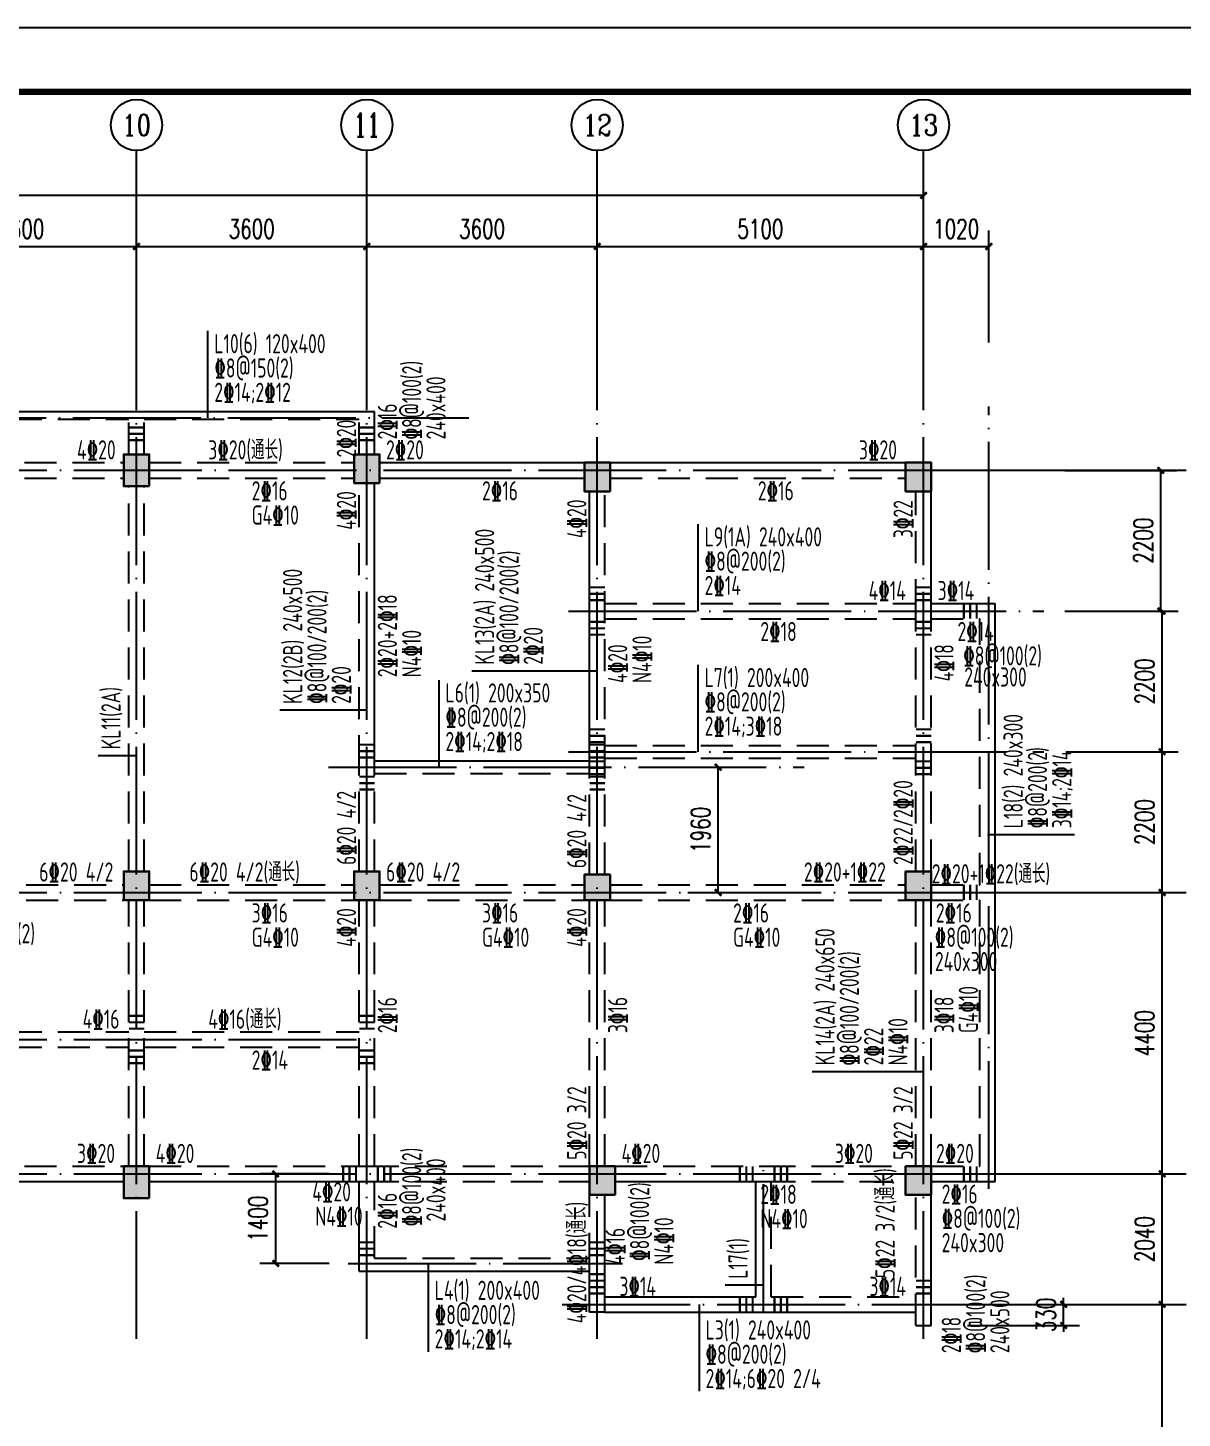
# Model space of a CAD drawing. Extents: x 1051052 to 1482120, y -981644 to -673261.
# Drawn here: x 1259304 to 1277345, y -961383 to -939644 of the extents above; entities that cross this region are included whole.
import ezdxf
from ezdxf.enums import TextEntityAlignment as Align

# ---------------------------------------------------------------- set-up
doc = ezdxf.new("R2010")
doc.units = 0
doc.header["$LTSCALE"] = 1000
doc.header["$MEASUREMENT"] = 0
doc.linetypes.add('DOTE', pattern=[2.42, 2, -0.2, 0.02, -0.2])
doc.linetypes.add('线型3', pattern=[750, 500, -250])
for name, color, linetype in [('AXIS', 3, 'Continuous'), ('AXIS_TEXT', 7, 'Continuous'), ('DOTE', 1, 'DOTE'), ('PUB_DIM', 3, 'Continuous'), ('TK', 142, 'Continuous'), ('填充', 8, 'Continuous')]:
    doc.layers.add(name, color=color, linetype=linetype)
for name, color, linetype, lineweight in [('BEAM', 4, 'Continuous', 25), ('BEAM-DASH', 4, '线型3', 25), ('BEAM-JZ-H', 2, 'Continuous', 25), ('BEAM-JZ-NUM-H', 6, 'Continuous', 25), ('BEAM-JZ-NUM-V', 6, 'Continuous', 25), ('BEAM-JZ-V', 2, 'Continuous', 25), ('BEAM-REINGJ', 1, 'Continuous', 50), ('BEAM-YW-H', 7, 'Continuous', 25), ('BEAM-YW-V', 7, 'Continuous', 25), ('COLU', 2, 'Continuous', 30)]:
    doc.layers.add(name, color=color, linetype=linetype, lineweight=lineweight)
doc.layers.add('COLU-HATCH', color=7, linetype='Continuous', lineweight=25, true_color=0x5b5b5b)
doc.styles.add('_TCH_AXIS', font='COMPLEX', dxfattribs={"bigfont": 'GBCBIG'})
doc.styles.add('_TCH_DIM_T3', font='SIMPLEX', dxfattribs={"width": 0.705882, "bigfont": 'GBCBIG'})
doc.styles.add('COMPLEX', font='COMPLEX')
doc.styles.add('TSSD_Dimension', font='Tssdeng.shx', dxfattribs={"width": 0.7, "bigfont": 'Hztxt.shx'})
doc.dimstyles.new('_TCH_ARCH&&100', dxfattribs={"dimtxt": 297.5, "dimasz": 100, "dimexe": 250, "dimexo": 300, "dimgap": 126.25, "dimtad": 1, "dimdec": 0, "dimzin": 0, "dimdsep": 46, "dimtxsty": '_TCH_DIM_T3', "dimblk": 'ARCHTICK', "dimcen": 0.09, "dimclrt": 7, "dimazin": 2, "dimtfac": 1, "dimtdec": 0, "dimtix": 1, "dimtmove": 2, "dimatfit": 3, "dimfxl": 0, "dimtolj": 1, "dimtzin": 0, "dimarcsym": 0})

# ---------------------------------------------------------------- blocks, each defined once
blk = doc.blocks.new('_ArchTick')
at = {"color": 0, "linetype": 'ByBlock', "const_width": 0.4}
blk.add_lwpolyline([(-0.5, -0.5), (0.5, 0.5)], dxfattribs=at)
blk = doc.blocks.new('*D788')
at = {"layer": 'AXIS', "color": 0, "lineweight": -2, "transparency": 16777216}
for p, q in [((1275532, -959603), (1277282, -959603)), ((1277032, -964763), (1277032, -959603)), ((1275532, -964763), (1277282, -964763))]:
    blk.add_line(p, q, dxfattribs=at)
at = {"layer": 'Defpoints', "color": 0, "transparency": 16777216}
for p in [(1274532, -959603), (1277032, -959603), (1274532, -964763)]:
    blk.add_point(p, dxfattribs=at)
at = {"layer": 'AXIS', "color": 0, "lineweight": -2, "transparency": 16777216, "xscale": 100, "yscale": 100, "zscale": 100}
for p, rotation in [((1277032, -959603), 90), ((1277032, -964763), 270)]:
    blk.add_blockref('_ArchTick', p, dxfattribs=dict(at, rotation=rotation))
at = {"layer": 'AXIS', "color": 7, "transparency": 16777216, "insert": (1276757, -962183), "char_height": 297.5, "attachment_point": 5, "rotation": 90, "style": '_TCH_DIM_T3'}
blk.add_mtext('\\A1;5160', dxfattribs=at)
blk = doc.blocks.new('*D789')
at = {"layer": 'AXIS', "color": 0, "lineweight": -2, "transparency": 16777216}
for p, q in [((1275532, -957563), (1277282, -957563)), ((1277032, -959603), (1277032, -957563)), ((1275532, -959603), (1277282, -959603))]:
    blk.add_line(p, q, dxfattribs=at)
at = {"layer": 'Defpoints', "color": 0, "transparency": 16777216}
for p in [(1274532, -957563), (1277032, -957563), (1274532, -959603)]:
    blk.add_point(p, dxfattribs=at)
at = {"layer": 'AXIS', "color": 0, "lineweight": -2, "transparency": 16777216, "xscale": 100, "yscale": 100, "zscale": 100}
for p, rotation in [((1277032, -957563), 90), ((1277032, -959603), 270)]:
    blk.add_blockref('_ArchTick', p, dxfattribs=dict(at, rotation=rotation))
at = {"layer": 'AXIS', "color": 7, "transparency": 16777216, "insert": (1276757, -958583), "char_height": 297.5, "attachment_point": 5, "rotation": 90, "style": '_TCH_DIM_T3'}
blk.add_mtext('\\A1;2040', dxfattribs=at)
blk = doc.blocks.new('*D790')
at = {"layer": 'AXIS', "color": 0, "lineweight": -2, "transparency": 16777216}
for p, q in [((1275532, -953163), (1277282, -953163)), ((1277032, -957563), (1277032, -953163)), ((1275532, -957563), (1277282, -957563))]:
    blk.add_line(p, q, dxfattribs=at)
at = {"layer": 'Defpoints', "color": 0, "transparency": 16777216}
for p in [(1274532, -953163), (1277032, -953163), (1274532, -957563)]:
    blk.add_point(p, dxfattribs=at)
at = {"layer": 'AXIS', "color": 0, "lineweight": -2, "transparency": 16777216, "xscale": 100, "yscale": 100, "zscale": 100}
for p, rotation in [((1277032, -953163), 90), ((1277032, -957563), 270)]:
    blk.add_blockref('_ArchTick', p, dxfattribs=dict(at, rotation=rotation))
at = {"layer": 'AXIS', "color": 7, "transparency": 16777216, "insert": (1276757, -955363), "char_height": 297.5, "attachment_point": 5, "rotation": 90, "style": '_TCH_DIM_T3'}
blk.add_mtext('\\A1;4400', dxfattribs=at)
blk = doc.blocks.new('*D803')
at = {"layer": 'AXIS', "color": 0, "lineweight": -2, "transparency": 16777216}
for p, q in [((1257403, -944563), (1257403, -942813)), ((1261003, -944563), (1261003, -942813)), ((1257403, -943063), (1261003, -943063))]:
    blk.add_line(p, q, dxfattribs=at)
at = {"layer": 'Defpoints', "color": 0, "transparency": 16777216}
for p in [(1261003, -943063), (1257403, -945563), (1261003, -945563)]:
    blk.add_point(p, dxfattribs=at)
at = {"layer": 'AXIS', "color": 0, "lineweight": -2, "transparency": 16777216, "xscale": 100, "yscale": 100, "zscale": 100, "rotation": 180}
blk.add_blockref('_ArchTick', (1257403, -943063), dxfattribs=at)
at = {"layer": 'AXIS', "color": 0, "lineweight": -2, "transparency": 16777216, "xscale": 100, "yscale": 100, "zscale": 100}
blk.add_blockref('_ArchTick', (1261003, -943063), dxfattribs=at)
at = {"layer": 'AXIS', "color": 7, "transparency": 16777216, "insert": (1259203, -942788), "char_height": 297.5, "attachment_point": 5, "style": '_TCH_DIM_T3'}
blk.add_mtext('\\A1;3600', dxfattribs=at)
blk = doc.blocks.new('*D804')
at = {"layer": 'AXIS', "color": 0, "lineweight": -2, "transparency": 16777216}
for p, q in [((1261003, -944563), (1261003, -942813)), ((1264603, -944563), (1264603, -942813)), ((1261003, -943063), (1264603, -943063))]:
    blk.add_line(p, q, dxfattribs=at)
at = {"layer": 'Defpoints', "color": 0, "transparency": 16777216}
for p in [(1264603, -943063), (1261003, -945563), (1264603, -945563)]:
    blk.add_point(p, dxfattribs=at)
at = {"layer": 'AXIS', "color": 0, "lineweight": -2, "transparency": 16777216, "xscale": 100, "yscale": 100, "zscale": 100, "rotation": 180}
blk.add_blockref('_ArchTick', (1261003, -943063), dxfattribs=at)
at = {"layer": 'AXIS', "color": 0, "lineweight": -2, "transparency": 16777216, "xscale": 100, "yscale": 100, "zscale": 100}
blk.add_blockref('_ArchTick', (1264603, -943063), dxfattribs=at)
at = {"layer": 'AXIS', "color": 7, "transparency": 16777216, "insert": (1262803, -942788), "char_height": 297.5, "attachment_point": 5, "style": '_TCH_DIM_T3'}
blk.add_mtext('\\A1;3600', dxfattribs=at)
blk = doc.blocks.new('*D805')
at = {"layer": 'AXIS', "color": 0, "lineweight": -2, "transparency": 16777216}
for p, q in [((1264603, -944563), (1264603, -942813)), ((1268203, -944563), (1268203, -942813)), ((1264603, -943063), (1268203, -943063))]:
    blk.add_line(p, q, dxfattribs=at)
at = {"layer": 'Defpoints', "color": 0, "transparency": 16777216}
for p in [(1268203, -943063), (1264603, -945563), (1268203, -945563)]:
    blk.add_point(p, dxfattribs=at)
at = {"layer": 'AXIS', "color": 0, "lineweight": -2, "transparency": 16777216, "xscale": 100, "yscale": 100, "zscale": 100, "rotation": 180}
blk.add_blockref('_ArchTick', (1264603, -943063), dxfattribs=at)
at = {"layer": 'AXIS', "color": 0, "lineweight": -2, "transparency": 16777216, "xscale": 100, "yscale": 100, "zscale": 100}
blk.add_blockref('_ArchTick', (1268203, -943063), dxfattribs=at)
at = {"layer": 'AXIS', "color": 7, "transparency": 16777216, "insert": (1266403, -942788), "char_height": 297.5, "attachment_point": 5, "style": '_TCH_DIM_T3'}
blk.add_mtext('\\A1;3600', dxfattribs=at)
blk = doc.blocks.new('*D806')
at = {"layer": 'AXIS', "color": 0, "lineweight": -2, "transparency": 16777216}
for p, q in [((1268203, -944563), (1268203, -942813)), ((1273303, -944563), (1273303, -942813)), ((1268203, -943063), (1273303, -943063))]:
    blk.add_line(p, q, dxfattribs=at)
at = {"layer": 'Defpoints', "color": 0, "transparency": 16777216}
for p in [(1273303, -943063), (1268203, -945563), (1273303, -945563)]:
    blk.add_point(p, dxfattribs=at)
at = {"layer": 'AXIS', "color": 0, "lineweight": -2, "transparency": 16777216, "xscale": 100, "yscale": 100, "zscale": 100, "rotation": 180}
blk.add_blockref('_ArchTick', (1268203, -943063), dxfattribs=at)
at = {"layer": 'AXIS', "color": 0, "lineweight": -2, "transparency": 16777216, "xscale": 100, "yscale": 100, "zscale": 100}
blk.add_blockref('_ArchTick', (1273303, -943063), dxfattribs=at)
at = {"layer": 'AXIS', "color": 7, "transparency": 16777216, "insert": (1270753, -942788), "char_height": 297.5, "attachment_point": 5, "style": '_TCH_DIM_T3'}
blk.add_mtext('\\A1;5100', dxfattribs=at)
blk = doc.blocks.new('*D807')
at = {"layer": 'AXIS', "color": 0, "lineweight": -2, "transparency": 16777216}
for p, q in [((1234403, -943763), (1234403, -942013)), ((1273303, -943763), (1273303, -942013)), ((1234403, -942263), (1273303, -942263))]:
    blk.add_line(p, q, dxfattribs=at)
at = {"layer": 'Defpoints', "color": 0, "transparency": 16777216}
for p in [(1273303, -942263), (1234403, -945563), (1273303, -945563)]:
    blk.add_point(p, dxfattribs=at)
at = {"layer": 'AXIS', "color": 0, "lineweight": -2, "transparency": 16777216, "xscale": 100, "yscale": 100, "zscale": 100, "rotation": 180}
blk.add_blockref('_ArchTick', (1234403, -942263), dxfattribs=at)
at = {"layer": 'AXIS', "color": 0, "lineweight": -2, "transparency": 16777216, "xscale": 100, "yscale": 100, "zscale": 100}
blk.add_blockref('_ArchTick', (1273303, -942263), dxfattribs=at)
at = {"layer": 'AXIS', "color": 7, "transparency": 16777216, "insert": (1253853, -941988), "char_height": 297.5, "attachment_point": 5, "style": '_TCH_DIM_T3'}
blk.add_mtext('\\A1;38900', dxfattribs=at)
blk = doc.blocks.new('_AXISO')
blk.add_circle((0, 0), 0.5)
at = {"layer": 'AXIS_TEXT', "style": 'COMPLEX', "width": 1.041667}
blk.add_attdef('A', text='', height=0.56, dxfattribs=at).set_placement((-0.25, -0.28), (0.25, -0.28), align=Align.FIT)
blk = doc.blocks.new('*D818')
at = {"layer": 'AXIS', "color": 0, "lineweight": -2, "transparency": 16777216}
for p, q in [((1273303, -944563), (1273303, -942813)), ((1274323, -944563), (1274323, -942813)), ((1273303, -943063), (1274323, -943063))]:
    blk.add_line(p, q, dxfattribs=at)
at = {"layer": 'Defpoints', "color": 0, "transparency": 16777216}
for p in [(1274323, -943063), (1273303, -945563), (1274323, -945563)]:
    blk.add_point(p, dxfattribs=at)
at = {"layer": 'AXIS', "color": 0, "lineweight": -2, "transparency": 16777216, "xscale": 100, "yscale": 100, "zscale": 100, "rotation": 180}
blk.add_blockref('_ArchTick', (1273303, -943063), dxfattribs=at)
at = {"layer": 'AXIS', "color": 0, "lineweight": -2, "transparency": 16777216, "xscale": 100, "yscale": 100, "zscale": 100}
blk.add_blockref('_ArchTick', (1274323, -943063), dxfattribs=at)
at = {"layer": 'AXIS', "color": 7, "transparency": 16777216, "insert": (1273813, -942788), "char_height": 297.5, "attachment_point": 5, "style": '_TCH_DIM_T3'}
blk.add_mtext('\\A1;1020', dxfattribs=at)
blk = doc.blocks.new('*D821')
at = {"layer": 'AXIS', "color": 0, "lineweight": -2, "transparency": 16777216}
for p, q in [((1264012, -957563), (1262928, -957563)), ((1263178, -958963), (1263178, -957563)), ((1264012, -958963), (1262928, -958963))]:
    blk.add_line(p, q, dxfattribs=at)
at = {"layer": 'Defpoints', "color": 0, "transparency": 16777216}
for p in [(1263178, -957563), (1264312, -957563), (1264312, -958963)]:
    blk.add_point(p, dxfattribs=at)
at = {"layer": 'AXIS', "color": 0, "lineweight": -2, "transparency": 16777216, "xscale": 100, "yscale": 100, "zscale": 100}
for p, rotation in [((1263178, -957563), 90), ((1263178, -958963), 270)]:
    blk.add_blockref('_ArchTick', p, dxfattribs=dict(at, rotation=rotation))
at = {"layer": 'AXIS', "color": 7, "transparency": 16777216, "insert": (1262903, -958263), "char_height": 297.5, "attachment_point": 5, "rotation": 90, "style": '_TCH_DIM_T3'}
blk.add_mtext('\\A1;1400', dxfattribs=at)
blk = doc.blocks.new('*D823')
at = {"layer": 'AXIS', "color": 0, "lineweight": -2, "transparency": 16777216}
for p, q in [((1275532, -950963), (1277282, -950963)), ((1277032, -953163), (1277032, -950963)), ((1275532, -953163), (1277282, -953163))]:
    blk.add_line(p, q, dxfattribs=at)
at = {"layer": 'Defpoints', "color": 0, "transparency": 16777216}
for p in [(1275183, -950963), (1277032, -950963), (1274532, -953163)]:
    blk.add_point(p, dxfattribs=at)
at = {"layer": 'AXIS', "color": 0, "lineweight": -2, "transparency": 16777216, "xscale": 100, "yscale": 100, "zscale": 100}
for p, rotation in [((1277032, -950963), 90), ((1277032, -953163), 270)]:
    blk.add_blockref('_ArchTick', p, dxfattribs=dict(at, rotation=rotation))
at = {"layer": 'AXIS', "color": 7, "transparency": 16777216, "insert": (1276757, -952063), "char_height": 297.5, "attachment_point": 5, "rotation": 90, "style": '_TCH_DIM_T3'}
blk.add_mtext('\\A1;2200', dxfattribs=at)
blk = doc.blocks.new('*D824')
at = {"layer": 'AXIS', "color": 0, "lineweight": -2, "transparency": 16777216}
for p, q in [((1275532, -948763), (1277282, -948763)), ((1277032, -950963), (1277032, -948763)), ((1275532, -950963), (1277282, -950963))]:
    blk.add_line(p, q, dxfattribs=at)
at = {"layer": 'Defpoints', "color": 0, "transparency": 16777216}
for p in [(1275183, -948763), (1277032, -948763), (1275183, -950963)]:
    blk.add_point(p, dxfattribs=at)
at = {"layer": 'AXIS', "color": 0, "lineweight": -2, "transparency": 16777216, "xscale": 100, "yscale": 100, "zscale": 100}
for p, rotation in [((1277032, -948763), 90), ((1277032, -950963), 270)]:
    blk.add_blockref('_ArchTick', p, dxfattribs=dict(at, rotation=rotation))
at = {"layer": 'AXIS', "color": 7, "transparency": 16777216, "insert": (1276757, -949863), "char_height": 297.5, "attachment_point": 5, "rotation": 90, "style": '_TCH_DIM_T3'}
blk.add_mtext('\\A1;2200', dxfattribs=at)
blk = doc.blocks.new('*D825')
at = {"layer": 'AXIS', "color": 0, "lineweight": -2, "transparency": 16777216}
for p, q in [((1275511, -946563), (1277261, -946563)), ((1277011, -948763), (1277011, -946563)), ((1275511, -948763), (1277261, -948763))]:
    blk.add_line(p, q, dxfattribs=at)
at = {"layer": 'Defpoints', "color": 0, "transparency": 16777216}
for p in [(1275041, -946563), (1277011, -946563), (1275183, -948763)]:
    blk.add_point(p, dxfattribs=at)
at = {"layer": 'AXIS', "color": 0, "lineweight": -2, "transparency": 16777216, "xscale": 100, "yscale": 100, "zscale": 100}
for p, rotation in [((1277011, -946563), 90), ((1277011, -948763), 270)]:
    blk.add_blockref('_ArchTick', p, dxfattribs=dict(at, rotation=rotation))
at = {"layer": 'AXIS', "color": 7, "transparency": 16777216, "insert": (1276736, -947663), "char_height": 297.5, "attachment_point": 5, "rotation": 90, "style": '_TCH_DIM_T3'}
blk.add_mtext('\\A1;2200', dxfattribs=at)
blk = doc.blocks.new('A2K')
at = {"layer": 'TK'}
blk.add_lwpolyline([(0, 0), (59400, 0), (59400, 42000), (0, 42000)], close=True, dxfattribs=at)
at = {"layer": 'TK', "const_width": 100}
blk.add_lwpolyline([(2500, 1000), (58400, 1000), (58400, 41000), (2500, 41000)], close=True, dxfattribs=at)
blk = doc.blocks.new('*D1345')
at = {"layer": 'Defpoints', "color": 0, "transparency": 16777216}
for p in [(1273423, -959603), (1275492, -959603), (1273423, -959933)]:
    blk.add_point(p, dxfattribs=at)
at = {"layer": 'PUB_DIM', "color": 0, "lineweight": -2, "transparency": 16777216}
for p, q in [((1275492, -959603), (1275492, -959503)), ((1273992, -959603), (1275742, -959603)), ((1275492, -959933), (1275492, -959603)), ((1273992, -959933), (1275742, -959933)), ((1275492, -959933), (1275492, -960033))]:
    blk.add_line(p, q, dxfattribs=at)
at = {"layer": 'PUB_DIM', "color": 0, "lineweight": -2, "transparency": 16777216, "xscale": 100, "yscale": 100, "zscale": 100}
for p, rotation in [((1275492, -959603), 270), ((1275492, -959933), 90)]:
    blk.add_blockref('_ArchTick', p, dxfattribs=dict(at, rotation=rotation))
at = {"layer": 'PUB_DIM', "color": 7, "transparency": 16777216, "insert": (1275217, -959768), "char_height": 297.5, "attachment_point": 5, "rotation": 90, "style": '_TCH_DIM_T3'}
blk.add_mtext('\\A1;330', dxfattribs=at)
blk = doc.blocks.new('*D1361')
at = {"layer": 'Defpoints', "color": 0, "transparency": 16777216}
for p in [(1269320, -951203), (1270094, -951203), (1269320, -953163)]:
    blk.add_point(p, dxfattribs=at)
at = {"layer": 'PUB_DIM', "color": 0, "lineweight": -2, "transparency": 16777216}
for p, q in [((1269620, -951203), (1270344, -951203)), ((1270094, -953163), (1270094, -951203)), ((1269620, -953163), (1270344, -953163))]:
    blk.add_line(p, q, dxfattribs=at)
at = {"layer": 'PUB_DIM', "color": 0, "lineweight": -2, "transparency": 16777216, "xscale": 100, "yscale": 100, "zscale": 100}
for p, rotation in [((1270094, -951203), 90), ((1270094, -953163), 270)]:
    blk.add_blockref('_ArchTick', p, dxfattribs=dict(at, rotation=rotation))
at = {"layer": 'PUB_DIM', "color": 7, "transparency": 16777216, "insert": (1269819, -952183), "char_height": 297.5, "attachment_point": 5, "rotation": 90, "style": '_TCH_DIM_T3'}
blk.add_mtext('\\A1;1960', dxfattribs=at)

msp = doc.modelspace()

# ---------------------------------------------------------------- hatches: boundary and pattern name
at = {"layer": 'COLU-HATCH', "transparency": 33554687}
for points in [[(1261202.984, -946812.74), (1261202.984, -946312.74), (1260802.984, -946312.74), (1260802.984, -946812.74)], [(1264802.984, -946762.74), (1264802.984, -946312.74), (1264402.984, -946312.74), (1264402.984, -946762.74)], [(1268402.984, -946892.74), (1268402.984, -946442.74), (1268002.984, -946442.74), (1268002.984, -946892.74)], [(1273422.984, -946892.74), (1273422.984, -946442.74), (1273022.984, -946442.74), (1273022.984, -946892.74)], [(1261202.984, -953282.74), (1261202.984, -952832.74), (1260802.984, -952832.74), (1260802.984, -953282.74)], [(1264802.984, -953282.74), (1264802.984, -952832.74), (1264402.984, -952832.74), (1264402.984, -953282.74)], [(1268402.984, -953282.74), (1268402.984, -952882.74), (1268002.984, -952882.74), (1268002.984, -953282.74)], [(1273422.984, -953282.74), (1273422.984, -952832.74), (1273022.984, -952832.74), (1273022.984, -953282.74)], [(1261202.984, -957942.74), (1261202.984, -957442.74), (1260802.984, -957442.74), (1260802.984, -957942.74)], [(1268482.984, -957892.74), (1268482.984, -957442.74), (1268082.984, -957442.74), (1268082.984, -957892.74)], [(1273422.984, -957892.74), (1273422.984, -957442.74), (1273022.984, -957442.74), (1273022.984, -957892.74)]]:
    msp.add_hatch(color=256, dxfattribs=at).paths.add_polyline_path(points, flags=0)

# ---------------------------------------------------------------- linework, layer by layer
at = {"layer": 'AXIS'}
for p, q in [((1261002.984, -945562.74), (1261002.984, -941562.74)), ((1264602.984, -945562.74), (1264602.984, -941562.74)), ((1268202.984, -945562.74), (1268202.984, -941562.74)), ((1273302.984, -945562.74), (1273302.984, -941562.74)), ((1273915.396, -946562.74), (1277408.326, -946562.74)), ((1273915.396, -953162.74), (1277408.326, -953162.74)), ((1273915.396, -957562.74), (1277408.326, -957562.74)), ((1273915.396, -959602.74), (1277408.326, -959602.74))]:
    msp.add_line(p, q, dxfattribs=at)
at = {"layer": 'BEAM'}
for p, q in [((1257402.984, -945642.74), (1261002.984, -945642.74)), ((1261002.984, -945642.74), (1264722.984, -945642.74)), ((1264722.984, -946312.74), (1264722.984, -945642.74)), ((1264802.984, -946442.74), (1268002.984, -946442.74)), ((1268402.984, -946442.74), (1273022.984, -946442.74)), ((1264802.984, -946682.74), (1268002.984, -946682.74)), ((1264722.984, -951202.74), (1264722.984, -946762.74)), ((1268082.984, -951202.74), (1268082.984, -946892.74)), ((1273422.984, -948762.74), (1273422.984, -946892.74)), ((1273422.984, -948642.74), (1274422.984, -948642.74)), ((1274422.984, -953162.74), (1274422.984, -948642.74)), ((1264722.984, -951102.74), (1268082.984, -951102.74)), ((1274422.984, -957682.74), (1274422.984, -953162.74)), ((1254002.984, -957682.74), (1260802.984, -957682.74)), ((1261202.984, -957682.74), (1264602.984, -957682.74)), ((1264482.984, -959082.74), (1264482.984, -957682.74)), ((1268482.984, -957682.74), (1270802.984, -957682.74)), ((1270682.984, -959482.74), (1270682.984, -957682.74)), ((1273422.984, -957682.74), (1274422.984, -957682.74)), ((1268322.984, -958982.74), (1268322.984, -957892.74)), ((1273422.984, -959932.74), (1273422.984, -957892.74)), ((1264482.984, -959082.74), (1268082.984, -959082.74)), ((1268082.984, -959722.74), (1268082.984, -958982.74)), ((1268322.984, -959722.74), (1268322.984, -958982.74)), ((1268322.984, -959482.74), (1270682.984, -959482.74)), ((1268322.984, -959722.74), (1268082.984, -959722.74)), ((1268322.984, -959722.74), (1270802.984, -959722.74)), ((1270802.984, -959722.74), (1273182.984, -959722.74)), ((1273182.984, -959932.74), (1273422.984, -959932.74))]:
    msp.add_line(p, q, dxfattribs=at)
at = {"layer": 'BEAM-DASH', "ltscale": 0.001}
for p, q in [((1257522.984, -945762.74), (1260882.984, -945762.74)), ((1260882.984, -946312.74), (1260882.984, -945762.74)), ((1261122.984, -946312.74), (1261122.984, -945762.74)), ((1261122.984, -945762.74), (1264482.984, -945762.74)), ((1264482.984, -946312.74), (1264482.984, -945762.74)), ((1254002.984, -946442.74), (1260802.984, -946442.74)), ((1261202.984, -946442.74), (1264402.984, -946442.74)), ((1254002.984, -946682.74), (1260802.984, -946682.74)), ((1261202.984, -946682.74), (1264402.984, -946682.74)), ((1268402.984, -946682.74), (1273022.984, -946682.74)), ((1260882.984, -952832.74), (1260882.984, -946812.74)), ((1261122.984, -952832.74), (1261122.984, -946812.74)), ((1264482.984, -951202.74), (1264482.984, -946762.74)), ((1268322.984, -951202.74), (1268322.984, -946892.74)), ((1273182.984, -948762.74), (1273182.984, -946892.74)), ((1268322.984, -948642.74), (1273182.984, -948642.74)), ((1268322.984, -948882.74), (1273182.984, -948882.74)), ((1273182.984, -952832.74), (1273182.984, -948762.74)), ((1273422.984, -952832.74), (1273422.984, -948762.74)), ((1273422.984, -948882.74), (1274182.984, -948882.74)), ((1274182.984, -953042.74), (1274182.984, -948882.74)), ((1268322.984, -950862.74), (1273182.984, -950862.74)), ((1268322.984, -951062.74), (1273182.984, -951062.74)), ((1264482.984, -952832.74), (1264482.984, -951202.74)), ((1264722.984, -952832.74), (1264722.984, -951202.74)), ((1268082.984, -952882.74), (1268082.984, -951202.74)), ((1268322.984, -952882.74), (1268322.984, -951202.74)), ((1264722.984, -951302.74), (1268082.984, -951302.74)), ((1254027.984, -953042.74), (1260802.984, -953042.74)), ((1261202.984, -953042.74), (1264402.984, -953042.74)), ((1264802.984, -953042.74), (1268002.984, -953042.74)), ((1268402.984, -953042.74), (1273022.984, -953042.74)), ((1273422.984, -953042.74), (1274182.984, -953042.74)), ((1254027.984, -953282.74), (1260802.984, -953282.74)), ((1260882.984, -957442.74), (1260882.984, -953282.74)), ((1261122.984, -957442.74), (1261122.984, -953282.74)), ((1261202.984, -953282.74), (1264402.984, -953282.74)), ((1264482.984, -957442.74), (1264482.984, -953282.74)), ((1264722.984, -957442.74), (1264722.984, -953282.74)), ((1264802.984, -953282.74), (1268002.984, -953282.74)), ((1268082.984, -957442.74), (1268082.984, -953282.74)), ((1268322.984, -957442.74), (1268322.984, -953282.74)), ((1268402.984, -953282.74), (1273022.984, -953282.74)), ((1273182.984, -957442.74), (1273182.984, -953282.74)), ((1273422.984, -953282.74), (1274182.984, -953282.74)), ((1273422.984, -957442.74), (1273422.984, -953282.74)), ((1274182.984, -957442.74), (1274182.984, -953282.74)), ((1257522.984, -955342.74), (1260882.984, -955342.74)), ((1261122.984, -955342.74), (1264482.984, -955342.74)), ((1257522.984, -955582.74), (1260882.984, -955582.74)), ((1261122.984, -955582.74), (1264482.984, -955582.74)), ((1254002.984, -957442.74), (1260802.984, -957442.74)), ((1261202.984, -957442.74), (1264602.984, -957442.74)), ((1264602.984, -957442.74), (1268082.984, -957442.74)), ((1268482.984, -957442.74), (1270802.984, -957442.74)), ((1270802.984, -957442.74), (1273022.984, -957442.74)), ((1273422.984, -957442.74), (1274182.984, -957442.74)), ((1264602.984, -957682.74), (1268082.984, -957682.74)), ((1264722.984, -958882.74), (1264722.984, -957682.74)), ((1270802.984, -957682.74), (1273022.984, -957682.74)), ((1270922.984, -959482.74), (1270922.984, -957682.74)), ((1268082.984, -958982.74), (1268082.984, -957892.74)), ((1273182.984, -959932.74), (1273182.984, -957892.74)), ((1264722.984, -958882.74), (1268082.984, -958882.74)), ((1270922.984, -959482.74), (1273182.984, -959482.74))]:
    msp.add_line(p, q, dxfattribs=at)
at = {"layer": 'BEAM-JZ-H'}
for p, q in [((1262118.984, -945742.74), (1262118.984, -944382.74)), ((1269780.984, -948762.74), (1269780.984, -947402.74)), ((1269780.984, -950962.74), (1269780.984, -949602.74)), ((1265730.984, -951202.74), (1265730.984, -949842.74)), ((1265562.984, -958982.74), (1265562.984, -960342.74)), ((1269796.016, -959602.74), (1269796.016, -960962.74))]:
    msp.add_line(p, q, dxfattribs=at)
at = {"layer": 'BEAM-JZ-V'}
for p, q in [((1268202.984, -949702.74), (1266242.984, -949702.74)), ((1264602.984, -950314.74), (1263242.984, -950314.74)), ((1261002.984, -951026.74), (1260402.984, -951026.74)), ((1274302.984, -952258.74), (1275662.984, -952258.74)), ((1273302.984, -955967.47), (1271562.984, -955967.47)), ((1270802.984, -959302.74), (1270202.984, -959302.74))]:
    msp.add_line(p, q, dxfattribs=at)
at = {"layer": 'BEAM-REINGJ', "const_width": 35}
for points in [[(1260882.984, -945892.74), (1261122.984, -945892.74)], [(1260882.984, -945992.74), (1261122.984, -945992.74)], [(1264482.984, -945892.74), (1264722.984, -945892.74)], [(1264482.984, -945992.74), (1264722.984, -945992.74)], [(1260882.984, -946092.74), (1261122.984, -946092.74)], [(1264482.984, -946092.74), (1264722.984, -946092.74)], [(1268082.984, -948392.74), (1268322.984, -948392.74)], [(1273182.984, -948392.74), (1273422.984, -948392.74)], [(1268082.984, -948492.74), (1268322.984, -948492.74)], [(1268082.984, -948592.74), (1268322.984, -948592.74)], [(1273182.984, -948492.74), (1273422.984, -948492.74)], [(1273182.984, -948592.74), (1273422.984, -948592.74)], [(1273932.984, -948642.74), (1273932.984, -948882.74)], [(1274032.984, -948642.74), (1274032.984, -948882.74)], [(1274132.984, -948642.74), (1274132.984, -948882.74)], [(1268082.984, -948932.74), (1268322.984, -948932.74)], [(1268082.984, -949032.74), (1268322.984, -949032.74)], [(1268082.984, -949132.74), (1268322.984, -949132.74)], [(1273182.984, -948932.74), (1273422.984, -948932.74)], [(1273182.984, -949032.74), (1273422.984, -949032.74)], [(1273182.984, -949132.74), (1273422.984, -949132.74)], [(1268082.984, -950612.74), (1268322.984, -950612.74)], [(1273182.984, -950612.74), (1273422.984, -950612.74)], [(1264482.984, -950852.74), (1264722.984, -950852.74)], [(1268082.984, -950712.74), (1268322.984, -950712.74)], [(1268082.984, -950812.74), (1268322.984, -950812.74)], [(1268082.984, -950852.74), (1268322.984, -950852.74)], [(1273182.984, -950712.74), (1273422.984, -950712.74)], [(1273182.984, -950812.74), (1273422.984, -950812.74)], [(1264482.984, -950952.74), (1264722.984, -950952.74)], [(1264482.984, -951052.74), (1264722.984, -951052.74)], [(1268082.984, -950952.74), (1268322.984, -950952.74)], [(1268082.984, -951052.74), (1268322.984, -951052.74)], [(1268082.984, -951112.74), (1268322.984, -951112.74)], [(1268082.984, -951212.74), (1268322.984, -951212.74)], [(1273182.984, -951112.74), (1273422.984, -951112.74)], [(1273182.984, -951212.74), (1273422.984, -951212.74)], [(1264482.984, -951352.74), (1264722.984, -951352.74)], [(1264482.984, -951452.74), (1264722.984, -951452.74)], [(1268082.984, -951312.74), (1268322.984, -951312.74)], [(1268082.984, -951352.74), (1268322.984, -951352.74)], [(1268082.984, -951452.74), (1268322.984, -951452.74)], [(1273182.984, -951312.74), (1273422.984, -951312.74)], [(1264482.984, -951552.74), (1264722.984, -951552.74)], [(1268082.984, -951552.74), (1268322.984, -951552.74)], [(1273932.984, -953042.74), (1273932.984, -953282.74)], [(1274032.984, -953042.74), (1274032.984, -953282.74)], [(1274132.984, -953042.74), (1274132.984, -953282.74)], [(1260882.984, -955092.74), (1261122.984, -955092.74)], [(1260882.984, -955192.74), (1261122.984, -955192.74)], [(1264482.984, -955092.74), (1264722.984, -955092.74)], [(1264482.984, -955192.74), (1264722.984, -955192.74)], [(1260882.984, -955292.74), (1261122.984, -955292.74)], [(1264482.984, -955292.74), (1264722.984, -955292.74)], [(1260882.984, -955632.74), (1261122.984, -955632.74)], [(1264482.984, -955632.74), (1264722.984, -955632.74)], [(1260882.984, -955732.74), (1261122.984, -955732.74)], [(1260882.984, -955832.74), (1261122.984, -955832.74)], [(1264482.984, -955732.74), (1264722.984, -955732.74)], [(1264482.984, -955832.74), (1264722.984, -955832.74)], [(1264232.984, -957442.74), (1264232.984, -957682.74)], [(1264332.984, -957442.74), (1264332.984, -957682.74)], [(1264432.984, -957442.74), (1264432.984, -957682.74)], [(1264772.984, -957442.74), (1264772.984, -957682.74)], [(1264872.984, -957442.74), (1264872.984, -957682.74)], [(1264972.984, -957442.74), (1264972.984, -957682.74)], [(1270432.984, -957442.74), (1270432.984, -957682.74)], [(1270532.984, -957442.74), (1270532.984, -957682.74)], [(1270632.984, -957442.74), (1270632.984, -957682.74)], [(1270972.984, -957442.74), (1270972.984, -957682.74)], [(1271072.984, -957442.74), (1271072.984, -957682.74)], [(1271172.984, -957442.74), (1271172.984, -957682.74)], [(1273932.984, -957442.74), (1273932.984, -957682.74)], [(1274032.984, -957442.74), (1274032.984, -957682.74)], [(1274132.984, -957442.74), (1274132.984, -957682.74)], [(1264482.984, -958632.74), (1264722.984, -958632.74)], [(1268082.984, -958632.74), (1268322.984, -958632.74)], [(1264482.984, -958732.74), (1264722.984, -958732.74)], [(1264482.984, -958832.74), (1264722.984, -958832.74)], [(1268082.984, -958732.74), (1268322.984, -958732.74)], [(1268082.984, -958832.74), (1268322.984, -958832.74)], [(1268082.984, -959132.74), (1268322.984, -959132.74)], [(1268082.984, -959232.74), (1268322.984, -959232.74)], [(1268082.984, -959232.74), (1268322.984, -959232.74)], [(1268082.984, -959332.74), (1268322.984, -959332.74)], [(1268082.984, -959332.74), (1268322.984, -959332.74)], [(1273182.984, -959232.74), (1273422.984, -959232.74)], [(1273182.984, -959332.74), (1273422.984, -959332.74)], [(1268082.984, -959432.74), (1268322.984, -959432.74)], [(1270432.984, -959482.74), (1270432.984, -959722.74)], [(1270532.984, -959482.74), (1270532.984, -959722.74)], [(1270632.984, -959482.74), (1270632.984, -959722.74)], [(1270972.984, -959482.74), (1270972.984, -959722.74)], [(1271072.984, -959482.74), (1271072.984, -959722.74)], [(1271172.984, -959482.74), (1271172.984, -959722.74)], [(1273182.984, -959432.74), (1273422.984, -959432.74)]]:
    msp.add_lwpolyline(points, dxfattribs=at)
at = {"layer": 'COLU'}
for points in [[(1261202.984, -946812.74), (1261202.984, -946312.74), (1260802.984, -946312.74), (1260802.984, -946812.74)], [(1264802.984, -946762.74), (1264802.984, -946312.74), (1264402.984, -946312.74), (1264402.984, -946762.74)], [(1268402.984, -946892.74), (1268402.984, -946442.74), (1268002.984, -946442.74), (1268002.984, -946892.74)], [(1273422.984, -946892.74), (1273422.984, -946442.74), (1273022.984, -946442.74), (1273022.984, -946892.74)], [(1261202.984, -953282.74), (1261202.984, -952832.74), (1260802.984, -952832.74), (1260802.984, -953282.74)], [(1264802.984, -953282.74), (1264802.984, -952832.74), (1264402.984, -952832.74), (1264402.984, -953282.74)], [(1268402.984, -953282.74), (1268402.984, -952882.74), (1268002.984, -952882.74), (1268002.984, -953282.74)], [(1273422.984, -953282.74), (1273422.984, -952832.74), (1273022.984, -952832.74), (1273022.984, -953282.74)], [(1261202.984, -957942.74), (1261202.984, -957442.74), (1260802.984, -957442.74), (1260802.984, -957942.74)], [(1268482.984, -957892.74), (1268482.984, -957442.74), (1268082.984, -957442.74), (1268082.984, -957892.74)], [(1273422.984, -957892.74), (1273422.984, -957442.74), (1273022.984, -957442.74), (1273022.984, -957892.74)]]:
    msp.add_lwpolyline(points, close=True, dxfattribs=at)
at = {"layer": 'DOTE'}
for p, q in [((1261002.984, -960144.094), (1261002.984, -945562.74)), ((1264602.984, -960144.094), (1264602.984, -945562.74)), ((1268202.984, -960144.094), (1268202.984, -945562.74)), ((1273302.984, -960144.094), (1273302.984, -945562.74)), ((1274322.984, -957798.759), (1274322.984, -945562.74)), ((1233389.124, -945742.74), (1266198.001, -945742.74)), ((1233402.984, -946562.74), (1274302.984, -946562.74)), ((1267753.029, -948762.74), (1275182.984, -948762.74)), ((1267753.029, -950962.74), (1275182.984, -950962.74)), ((1264005.868, -951202.74), (1271435.823, -951202.74)), ((1233402.984, -953162.74), (1274302.984, -953162.74)), ((1233402.984, -955462.74), (1264828.112, -955462.74)), ((1233402.984, -957562.74), (1274302.984, -957562.74)), ((1270802.984, -959722.74), (1270802.984, -957442.74)), ((1264311.987, -958962.74), (1268600.45, -958962.74)), ((1267656.092, -959602.74), (1274302.984, -959602.74))]:
    msp.add_line(p, q, dxfattribs=at)

# ---------------------------------------------------------------- block references
at = {"layer": 'AXIS'}
ref = msp.add_blockref('_AXISO', (1261002.984, -941162.74), dxfattribs=dict(at, xscale=800, yscale=800, zscale=800))
ref.add_attrib('A', '10', dxfattribs={"layer": 'AXIS_TEXT', "height": 328.4455, "style": '_TCH_AXIS'}).set_placement((1260776.2, -941326.963), (1261229.768, -941326.963), align=Align.FIT)
ref = msp.add_blockref('_AXISO', (1264602.984, -941162.74), dxfattribs=dict(at, xscale=800, yscale=800, zscale=800))
ref.add_attrib('A', '11', dxfattribs={"layer": 'AXIS_TEXT', "height": 368.7626, "style": '_TCH_AXIS'}).set_placement((1264392.263, -941347.121), (1264813.706, -941347.121), align=Align.FIT)
ref = msp.add_blockref('_AXISO', (1268202.984, -941162.74), dxfattribs=dict(at, xscale=800, yscale=800, zscale=800))
ref.add_attrib('A', '12', dxfattribs={"layer": 'AXIS_TEXT', "height": 328.4455, "style": '_TCH_AXIS'}).set_placement((1267976.2, -941326.963), (1268429.768, -941326.963), align=Align.FIT)
ref = msp.add_blockref('_AXISO', (1273302.984, -941162.74), dxfattribs=dict(at, xscale=800, yscale=800, zscale=800))
ref.add_attrib('A', '13', dxfattribs={"layer": 'AXIS_TEXT', "height": 328.4455, "style": '_TCH_AXIS'}).set_placement((1273076.2, -941326.963), (1273529.768, -941326.963), align=Align.FIT)
at = {"layer": '填充'}
msp.add_blockref('A2K', (1227177.895, -981643.929), dxfattribs=at)

# ---------------------------------------------------------------- texts
at = {"layer": 'BEAM-JZ-H', "style": 'TSSD_Dimension', "width": 0.7}
for s, p in [('%%1328@150(2)', (1262218.984, -945112.74)), ('2%%13214;2%%13212', (1262218.984, -945492.74)), ('%%1328@200(2)', (1269880.984, -948132.74)), ('2%%13214', (1269880.984, -948512.74)), ('%%1328@200(2)', (1269880.984, -950332.74)), ('%%1328@200(2)', (1265830.984, -950572.74)), ('2%%13214;3%%13218', (1269880.984, -950712.74)), ('2%%13214;2%%13218', (1265830.984, -950952.74)), ('%%1328@200(2)', (1265662.984, -959912.74)), ('2%%13214;2%%13214', (1265662.984, -960292.74)), ('%%1328@200(2)', (1269896.016, -960532.74)), ('2%%13214;6%%13220 2/4', (1269896.016, -960912.74))]:
    msp.add_text(s, height=300, dxfattribs=at).set_placement(p)
at = {"layer": 'BEAM-JZ-NUM-H', "style": 'TSSD_Dimension', "width": 0.7}
for s, p in [('L10(6) 120x400', (1262218.984, -944732.74)), ('L9(1A) 240x400', (1269880.984, -947752.74)), ('L7(1) 200x400', (1269880.984, -949952.74)), ('L6(1) 200x350', (1265830.984, -950192.74)), ('L4(1) 200x400', (1265662.984, -959532.74)), ('L3(1) 240x400', (1269896.016, -960152.74))]:
    msp.add_text(s, height=300, dxfattribs=at).set_placement(p)
at = {"layer": 'BEAM-JZ-NUM-V', "style": 'TSSD_Dimension', "width": 0.7}
for s, p in [('KL13(2A) 240x500', (1266592.984, -949602.74)), ('KL12(2B) 240x500', (1263592.984, -950214.74)), ('KL11(2A)', (1260752.984, -950926.74)), ('L18(2) 240x300', (1274852.984, -952158.74)), ('KL14(2A) 240x650', (1271912.984, -955867.47)), ('L17(1)', (1270552.984, -959202.74))]:
    msp.add_text(s, height=300, rotation=90, dxfattribs=at).set_placement(p)
at = {"layer": 'BEAM-JZ-V', "style": 'TSSD_Dimension', "width": 0.7}
for s, p in [('%%1328@100/200(2)', (1266972.984, -949602.74)), ('%%1328@100/200(2)', (1263972.984, -950214.74)), ('2%%13220', (1267352.984, -949602.74)), ('2%%13220', (1264352.984, -950214.74)), ('%%1328@200(2)', (1275232.984, -952158.74)), ('3%%13214;2%%13214', (1275612.984, -952158.74)), ('%%1328@100/200(2)', (1272292.984, -955867.47)), ('N4%%13210', (1273052.984, -955867.47)), ('2%%13222', (1272672.984, -955867.47))]:
    msp.add_text(s, height=300, rotation=90, dxfattribs=at).set_placement(p)
at = {"layer": 'BEAM-YW-H', "style": 'TSSD_Dimension', "width": 0.7}
for s, p in [('3%%13220(通长)', (1262124.523, -946392.74)), ('4%%13220', (1260072.984, -946392.74)), ('2%%13220', (1264902.984, -946392.74)), ('3%%13220', (1272292.984, -946392.74)), ('4%%13214', (1272444.907, -948592.74)), ('3%%13214', (1273522.984, -948592.74)), ('6%%13220 4/2', (1259482.542, -952992.74)), ('6%%13220 4/2(通长)', (1261829.301, -952992.74)), ('6%%13220 4/2', (1264902.984, -952992.74)), ('2%%13220+1%%13222', (1271432.845, -952992.74)), ('2%%13220+1%%13222(通长)', (1273431.227, -953020.19)), ('4%%13216(通长)', (1262124.523, -955292.74)), ('4%%13216', (1260161.061, -955292.74)), ('3%%13220', (1260072.984, -957392.74)), ('4%%13220', (1261302.984, -957392.74)), ('4%%13220', (1268582.984, -957392.74)), ('3%%13220', (1271916.996, -957392.74)), ('2%%13220', (1273497.984, -957392.74)), ('3%%13214', (1268549.887, -959472.094)), ('3%%13214', (1272456.845, -959472.094))]:
    msp.add_text(s, height=300, dxfattribs=at).set_placement(p)
for s, p in [('2%%13216', (1262802.984, -946732.74)), ('2%%13216', (1266402.984, -946732.74)), ('2%%13216', (1270712.984, -946732.74)), ('G4%%13210', (1262802.984, -947112.74)), ('2%%13218', (1270752.984, -948932.74)), ('2%%13214', (1273833.672, -948932.74)), ('%%1328@100(2)', (1273922.984, -949312.74)), ('240x300', (1273939.227, -949643.929)), ('3%%13216', (1262802.984, -953332.74)), ('3%%13216', (1266402.984, -953332.74)), ('2%%13216', (1270326.661, -953332.74)), ('2%%13216', (1273494.735, -953332.74)), ('%%1328@100/150(2)', (1257660.202, -953656.656)), ('%%1328@100(2)', (1273479.592, -953712.74)), ('G4%%13210', (1262802.984, -953712.74)), ('G4%%13210', (1266402.984, -953712.74)), ('G4%%13210', (1270326.661, -953712.74)), ('240x300', (1273479.592, -954092.74)), ('2%%13214', (1262802.984, -955632.74)), ('4%%13220', (1263749.617, -957694.423)), ('2%%13218', (1270752.984, -957732.74)), ('2%%13216', (1273586.158, -957728.546)), ('N4%%13210', (1263796.342, -958074.423)), ('N4%%13210', (1270752.984, -958112.74)), ('%%1328@100(2)', (1273586.158, -958108.546)), ('240x300', (1273586.158, -958488.546))]:
    msp.add_text(s, height=300, dxfattribs=at).set_placement(p, align=Align.TOP_LEFT)
at = {"layer": 'BEAM-YW-V', "style": 'TSSD_Dimension', "width": 0.7}
for s, p in [('%%1328@100(2)', (1265152.984, -946080.222)), ('240x400', (1265532.984, -946080.222)), ('2%%13216', (1264772.984, -946080.222)), ('2%%13220+2%%13218', (1264772.984, -949797.74)), ('N4%%13210', (1265152.984, -949797.74)), ('4%%13220', (1268372.984, -949887.74)), ('N4%%13210', (1268752.984, -949887.74)), ('4%%13218', (1273472.984, -949862.74)), ('G4%%13210', (1273852.984, -955362.74)), ('2%%13216', (1264772.984, -955362.74)), ('3%%13216', (1268372.984, -955362.74)), ('3%%13218', (1273472.984, -955362.74)), ('%%1328@100(2)', (1265152.984, -958382.74)), ('240x400', (1265532.984, -958307.416)), ('%%1328@100(2)', (1268715.223, -958924.298)), ('2%%13216', (1264772.984, -958420.612)), ('4%%13216', (1268335.223, -958982.648)), ('N4%%13210', (1269095.223, -958982.648)), ('%%1328@100(2)', (1273966.266, -960366.031)), ('240x500', (1274346.266, -960366.031)), ('2%%13218', (1273586.266, -960366.031))]:
    msp.add_text(s, height=300, rotation=90, dxfattribs=at).set_placement(p, align=Align.TOP_LEFT)
for s, p in [('2%%13220', (1264432.984, -946361.754)), ('4%%13220', (1264432.984, -947492.74)), ('4%%13220', (1268032.984, -947622.74)), ('3%%13222', (1273132.984, -947622.74)), ('2%%13222/2%%13220', (1273132.984, -952732.74)), ('6%%13220 4/2', (1264432.984, -952732.74)), ('6%%13220 4/2', (1268032.984, -952782.74)), ('4%%13220', (1264432.984, -954012.74)), ('4%%13220', (1268032.984, -954012.74)), ('5%%13220 3/2', (1268032.984, -957342.74)), ('5%%13222 3/2', (1273132.984, -957342.74)), ('5%%13222 3/2(通长)', (1272851.876, -959193.449)), ('4%%13220/4%%13218(通长)', (1268032.984, -959898.327))]:
    msp.add_text(s, height=300, rotation=90, dxfattribs=at).set_placement(p)

# ---------------------------------------------------------------- dimensions: what is measured, and where the dimension line sits
at = {"layer": 'AXIS'}
for p1, p2, distance, picture, middle in [((1234402.984, -945562.74), (1273302.984, -945562.74), 3300, '*D807', (1253852.984, -941987.74)), ((1257402.984, -945562.74), (1261002.984, -945562.74), 2500, '*D803', (1259202.984, -942787.74)), ((1261002.984, -945562.74), (1264602.984, -945562.74), 2500, '*D804', (1262802.984, -942787.74)), ((1264602.984, -945562.74), (1268202.984, -945562.74), 2500, '*D805', (1266402.984, -942787.74)), ((1268202.984, -945562.74), (1273302.984, -945562.74), 2500, '*D806', (1270752.984, -942787.74)), ((1274531.644, -957562.74), (1274531.644, -953162.74), -2500, '*D790', (1276756.644, -955362.74)), ((1264311.987, -958962.74), (1264311.987, -957562.74), 1133.628, '*D821', (1262903.36, -958262.74)), ((1274531.644, -959602.74), (1274531.644, -957562.74), -2500, '*D789', (1276756.644, -958582.74)), ((1274531.644, -964762.74), (1274531.644, -959602.74), -2500, '*D788', (1276756.644, -962182.74))]:
    dim = msp.add_aligned_dim(p1=p1, p2=p2, distance=distance, dimstyle='_TCH_ARCH&&100', dxfattribs=at)
    dim.commit()
    dim.dimension.update_dxf_attribs({"geometry": picture, "text_midpoint": middle})
for base, p1, p2, angle, picture, middle in [((1274322.984, -943062.74), (1273302.984, -945562.74), (1274322.984, -945562.74), 180, '*D818', (1273812.984, -942787.74)), ((1277010.529, -946562.74), (1275182.984, -948762.74), (1275040.734, -946562.74), 270, '*D825', (1276735.529, -947662.74)), ((1277031.644, -948762.74), (1275182.984, -950962.74), (1275182.984, -948762.74), 270, '*D824', (1276756.644, -949862.74)), ((1277031.644, -950962.74), (1274531.644, -953162.74), (1275182.984, -950962.74), 270, '*D823', (1276756.644, -952062.74))]:
    dim = msp.add_linear_dim(base=base, p1=p1, p2=p2, angle=angle, dimstyle='_TCH_ARCH&&100', dxfattribs=at)
    dim.commit()
    dim.dimension.update_dxf_attribs({"geometry": picture, "text_midpoint": middle})
at = {"layer": 'PUB_DIM'}
for p1, p2, distance, picture, middle in [((1269319.852, -953162.74), (1269319.852, -951202.74), -774.624, '*D1361', (1269819.476, -952182.74)), ((1273422.984, -959932.74), (1273422.984, -959602.74), -2069.258, '*D1345', (1275217.242, -959767.74))]:
    dim = msp.add_aligned_dim(p1=p1, p2=p2, distance=distance, dimstyle='_TCH_ARCH&&100', dxfattribs=at)
    dim.commit()
    dim.dimension.update_dxf_attribs({"geometry": picture, "text_midpoint": middle})

doc.saveas('drawing.dxf')
